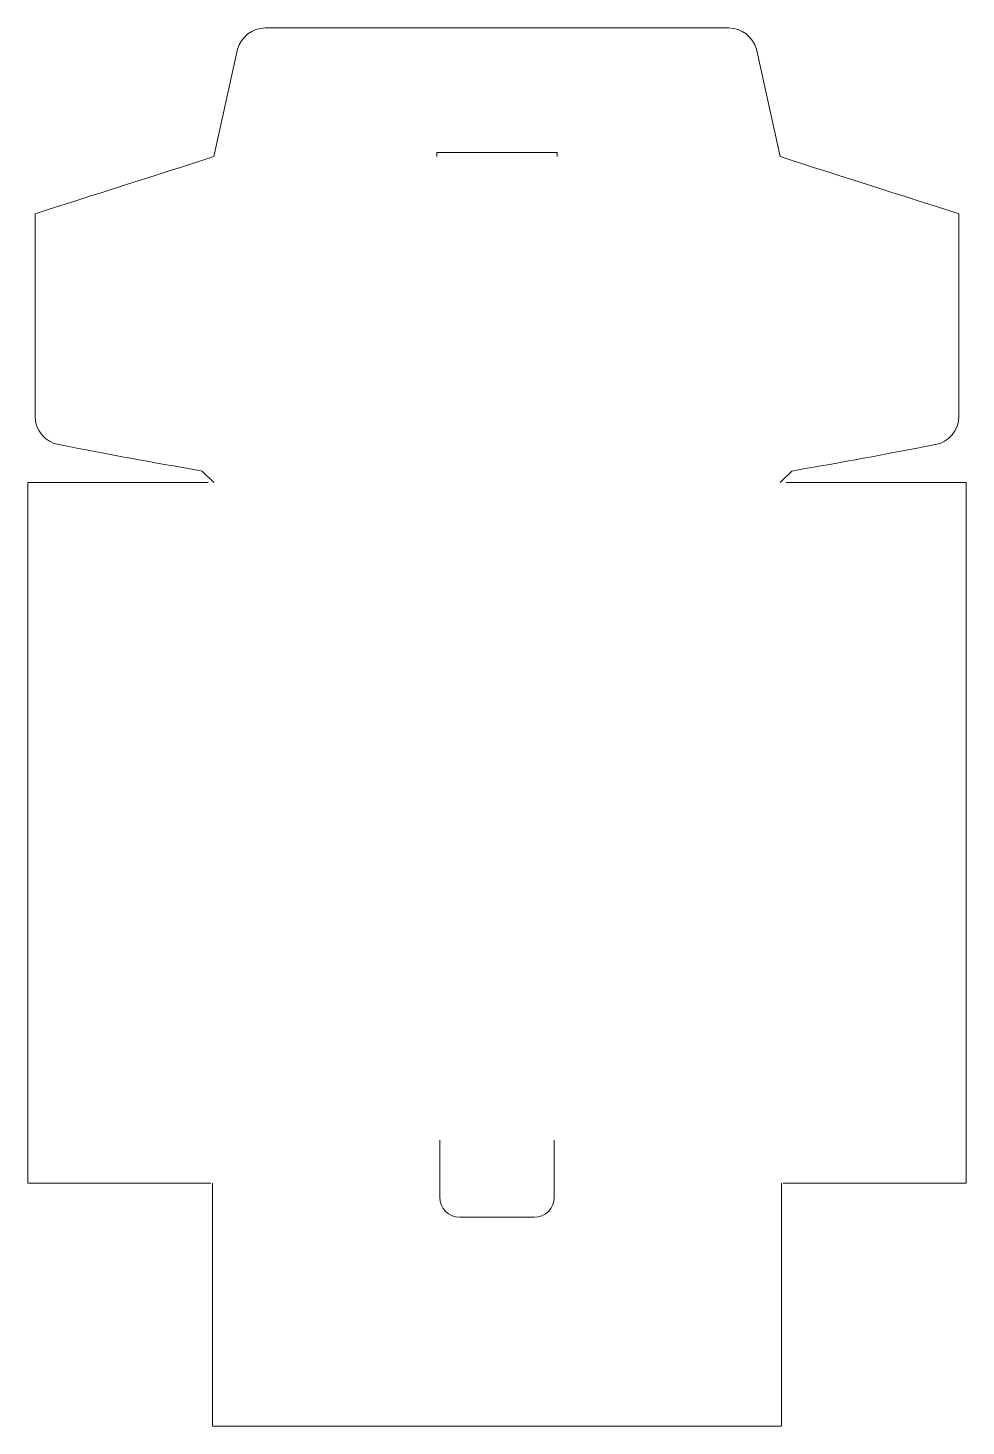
# Model space of a CAD drawing. Header units: centimetres. Extents: x -6.2 to 6.2, y -9.2 to 9.2.
import ezdxf

# ---------------------------------------------------------------- set-up
doc = ezdxf.new("R2010")
doc.units = ezdxf.units.CM
doc.header["$MEASUREMENT"] = 0
doc.layers.add('Camada 1', color=7, linetype='Continuous')

msp = doc.modelspace()

# ---------------------------------------------------------------- linework, layer by layer
at = {"layer": 'Camada 1', "lineweight": 13}
for points in [[(-3.4017, 8.89638), (-3.35918, 9.05762), (-3.20821, 9.17488), (-3.03962, 9.17488)], [(-3.03964, 9.17488), (-1.0132, 9.17488), (1.01322, 9.17488), (3.03966, 9.17488)], [(3.40172, 8.89638), (3.3592, 9.05761), (3.20821, 9.17488), (3.03964, 9.17488)], [(-3.40167, 8.89656), (-3.40167, 8.89656), (-3.71507, 7.48617), (-3.71507, 7.48617)], [(3.40167, 8.89656), (3.40167, 8.89656), (3.71509, 7.48617), (3.71509, 7.48617)], [(-0.78804, 7.5425), (-0.78804, 7.52374), (-0.78804, 7.50498), (-0.78804, 7.48622)], [(0.78806, 7.54248), (0.2627, 7.54248), (-0.26268, 7.54248), (-0.78804, 7.54248)], [(0.78806, 7.5425), (0.78806, 7.52374), (0.78806, 7.50498), (0.78806, 7.48622)], [(-6.05729, 6.73568), (-5.28307, 6.98584), (-4.48929, 7.23603), (-3.71507, 7.4862)], [(6.05729, 6.73568), (5.28307, 6.98584), (4.48929, 7.23603), (3.71507, 7.4862)], [(-6.05822, 4.07514), (-6.05822, 4.96213), (-6.05822, 5.84912), (-6.05822, 6.73611)], [(6.05822, 4.07514), (6.05822, 4.96213), (6.05822, 5.84912), (6.05822, 6.73611)], [(-5.74746, 3.70578), (-5.92629, 3.73655), (-6.05824, 3.89342), (-6.05824, 4.07516)], [(5.74746, 3.70578), (5.92629, 3.73655), (6.05821, 3.89342), (6.05821, 4.07516)], [(-3.86588, 3.35846), (-4.59385, 3.48744), (-5.02224, 3.56563), (-5.74749, 3.70578)], [(3.86588, 3.35846), (4.59385, 3.48744), (5.02224, 3.56563), (5.74749, 3.70578)], [(-3.86517, 3.35836), (-3.86517, 3.35836), (-3.71507, 3.20823), (-3.71507, 3.20823)], [(3.86517, 3.35836), (3.86517, 3.35836), (3.71507, 3.20823), (3.71507, 3.20823)], [(-6.15204, 0.76946), (-6.15204, 1.58237), (-6.15204, 2.3953), (-6.15204, 3.20823)], [(-6.15201, 3.20826), (-5.36472, 3.20826), (-4.57742, 3.20826), (-3.79013, 3.20826)], [(6.15201, 3.20826), (5.36469, 3.20826), (4.57742, 3.20826), (3.7901, 3.20826)], [(6.15204, 0.76946), (6.15204, 1.58237), (6.15204, 2.3953), (6.15204, 3.20823)], [(-6.15201, -3.54603), (-6.15201, -2.10752), (-6.15201, -0.66903), (-6.15201, 0.76946)], [(6.15201, -3.54603), (6.15201, -2.10752), (6.15201, -0.66903), (6.15201, 0.76946)], [(-6.15201, -5.98519), (-6.15201, -5.17213), (-6.15201, -4.35906), (-6.15201, -3.546)], [(6.15201, -5.98519), (6.15201, -5.17213), (6.15201, -4.35906), (6.15201, -3.546)], [(-0.75052, -5.98519), (-0.75052, -5.79755), (-0.75052, -5.60993), (-0.75052, -5.42232)], [(0.75052, -5.98519), (0.75052, -5.79755), (0.75052, -5.60993), (0.75052, -5.42232)], [(-6.15201, -5.98519), (-5.3522, -5.98519), (-4.55239, -5.98519), (-3.75258, -5.98519)], [(-3.73383, -8.42439), (-3.73383, -7.6113), (-3.73383, -6.79823), (-3.73383, -5.9852)], [(-0.75052, -5.98519), (-0.75052, -6.04774), (-0.75052, -6.11029), (-0.75052, -6.17281)], [(0.75052, -5.98519), (0.75052, -6.04774), (0.75052, -6.11029), (0.75052, -6.17281)], [(3.73383, -8.42439), (3.73383, -7.6113), (3.73383, -6.79823), (3.73383, -5.9852)], [(6.15201, -5.98519), (5.3522, -5.98519), (4.55239, -5.98519), (3.75258, -5.98519)], [(-0.48784, -6.43551), (-0.63251, -6.43551), (-0.75052, -6.31751), (-0.75052, -6.17283)], [(0.48784, -6.43551), (0.63251, -6.43551), (0.75052, -6.31751), (0.75052, -6.17283)], [(0.48784, -6.43549), (0.16261, -6.43549), (-0.16259, -6.43549), (-0.48781, -6.43549)], [(-3.73383, -9.17488), (-3.73383, -9.17488), (-3.73383, -8.42436), (-3.73383, -8.42436)], [(3.73383, -9.17488), (3.73383, -9.17488), (3.73383, -8.42436), (3.73383, -8.42436)], [(-3.73383, -9.17488), (-1.2446, -9.17488), (1.2446, -9.17488), (3.73382, -9.17488)]]:
    msp.add_open_spline(points, degree=3, dxfattribs=at)

doc.saveas('drawing.dxf')
